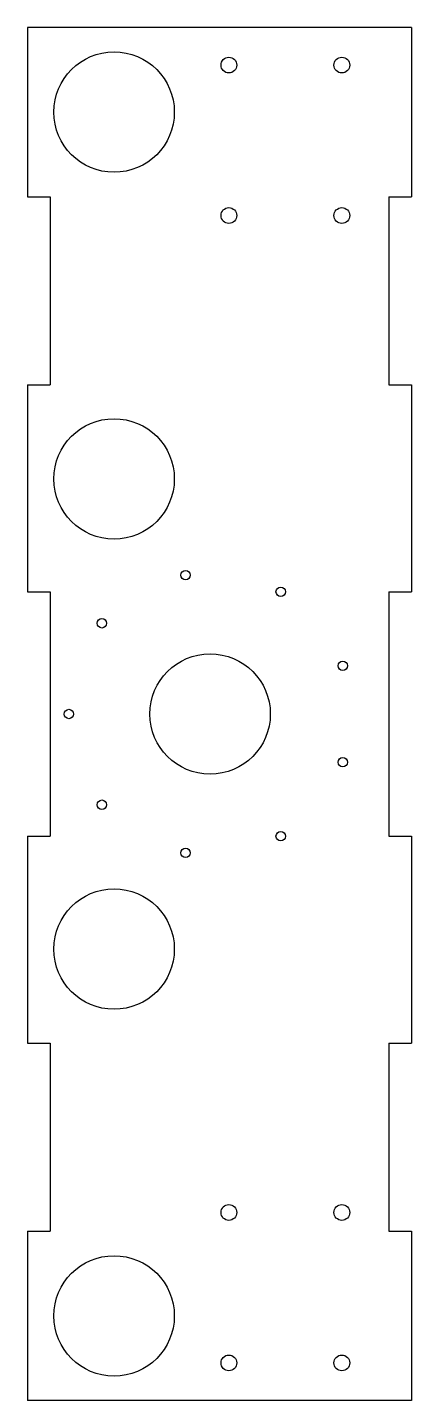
# Model space of a CAD drawing. Header units: millimetres. Extents: x 0 to 102, y -182 to 182.
import ezdxf

# ---------------------------------------------------------------- set-up
doc = ezdxf.new("R2010")
doc.units = ezdxf.units.MM
doc.layers.add('Binder001', color=7, linetype='CONTINUOUS')

msp = doc.modelspace()

# ---------------------------------------------------------------- linework, layer by layer
at = {"layer": 'Binder001'}
for p, q in [((0, 182.5, -75), (0, 137.5, -75)), ((102, 182.5, -75), (0, 182.5, -75)), ((102, 182.5, -75), (102, 137.5, -75)), ((0, 137.5, -75), (6, 137.5, -75)), ((6, 137.5, -75), (6, 87.5, -75)), ((96, 137.5, -75), (102, 137.5, -75)), ((96, 137.5, -75), (96, 87.5, -75)), ((0, 87.5, -75), (0, 32.5, -75)), ((0, 87.5, -75), (6, 87.5, -75)), ((96, 87.5, -75), (102, 87.5, -75)), ((102, 87.5, -75), (102, 32.5, -75)), ((0, 32.5, -75), (6, 32.5, -75)), ((6, 32.5, -75), (6, -32.5, -75)), ((96, 32.5, -75), (102, 32.5, -75)), ((96, 32.5, -75), (96, -32.5, -75)), ((0, -32.5, -75), (0, -87.5, -75)), ((0, -32.5, -75), (6, -32.5, -75)), ((96, -32.5, -75), (102, -32.5, -75)), ((102, -32.5, -75), (102, -87.5, -75)), ((0, -87.5, -75), (6, -87.5, -75)), ((6, -87.5, -75), (6, -137.5, -75)), ((96, -87.5, -75), (96, -137.5, -75)), ((96, -87.5, -75), (102, -87.5, -75)), ((0, -137.5, -75), (0, -182.5, -75)), ((0, -137.5, -75), (6, -137.5, -75)), ((96, -137.5, -75), (102, -137.5, -75)), ((102, -137.5, -75), (102, -182.5, -75)), ((102, -182.5, -75), (0, -182.5, -75))]:
    msp.add_line(p, q, dxfattribs=at)
for centre, radius in [((23, 159.998), 16), ((53.5, 172.5), 2.1), ((83.5, 172.5), 2.1), ((53.5, 132.5), 2.1), ((83.5, 132.5), 2.1), ((23, 62.498), 16), ((41.9882, 36.9303), 1.25), ((67.25, 32.476), 1.25), ((19.7733, 24.1045), 1.25), ((48.5, 0), 16), ((83.7385, 12.8258), 1.25), ((11, 0), 1.25), ((83.7385, -12.8258), 1.25), ((19.7733, -24.1045), 1.25), ((67.25, -32.476), 1.25), ((41.9882, -36.9303), 1.25), ((23, -62.498), 16), ((53.5, -132.5), 2.1), ((83.5, -132.5), 2.1), ((23, -159.998), 16), ((53.5, -172.5), 2.1), ((83.5, -172.5), 2.1)]:
    msp.add_circle(centre, radius, dxfattribs=at)

doc.saveas('drawing.dxf')
